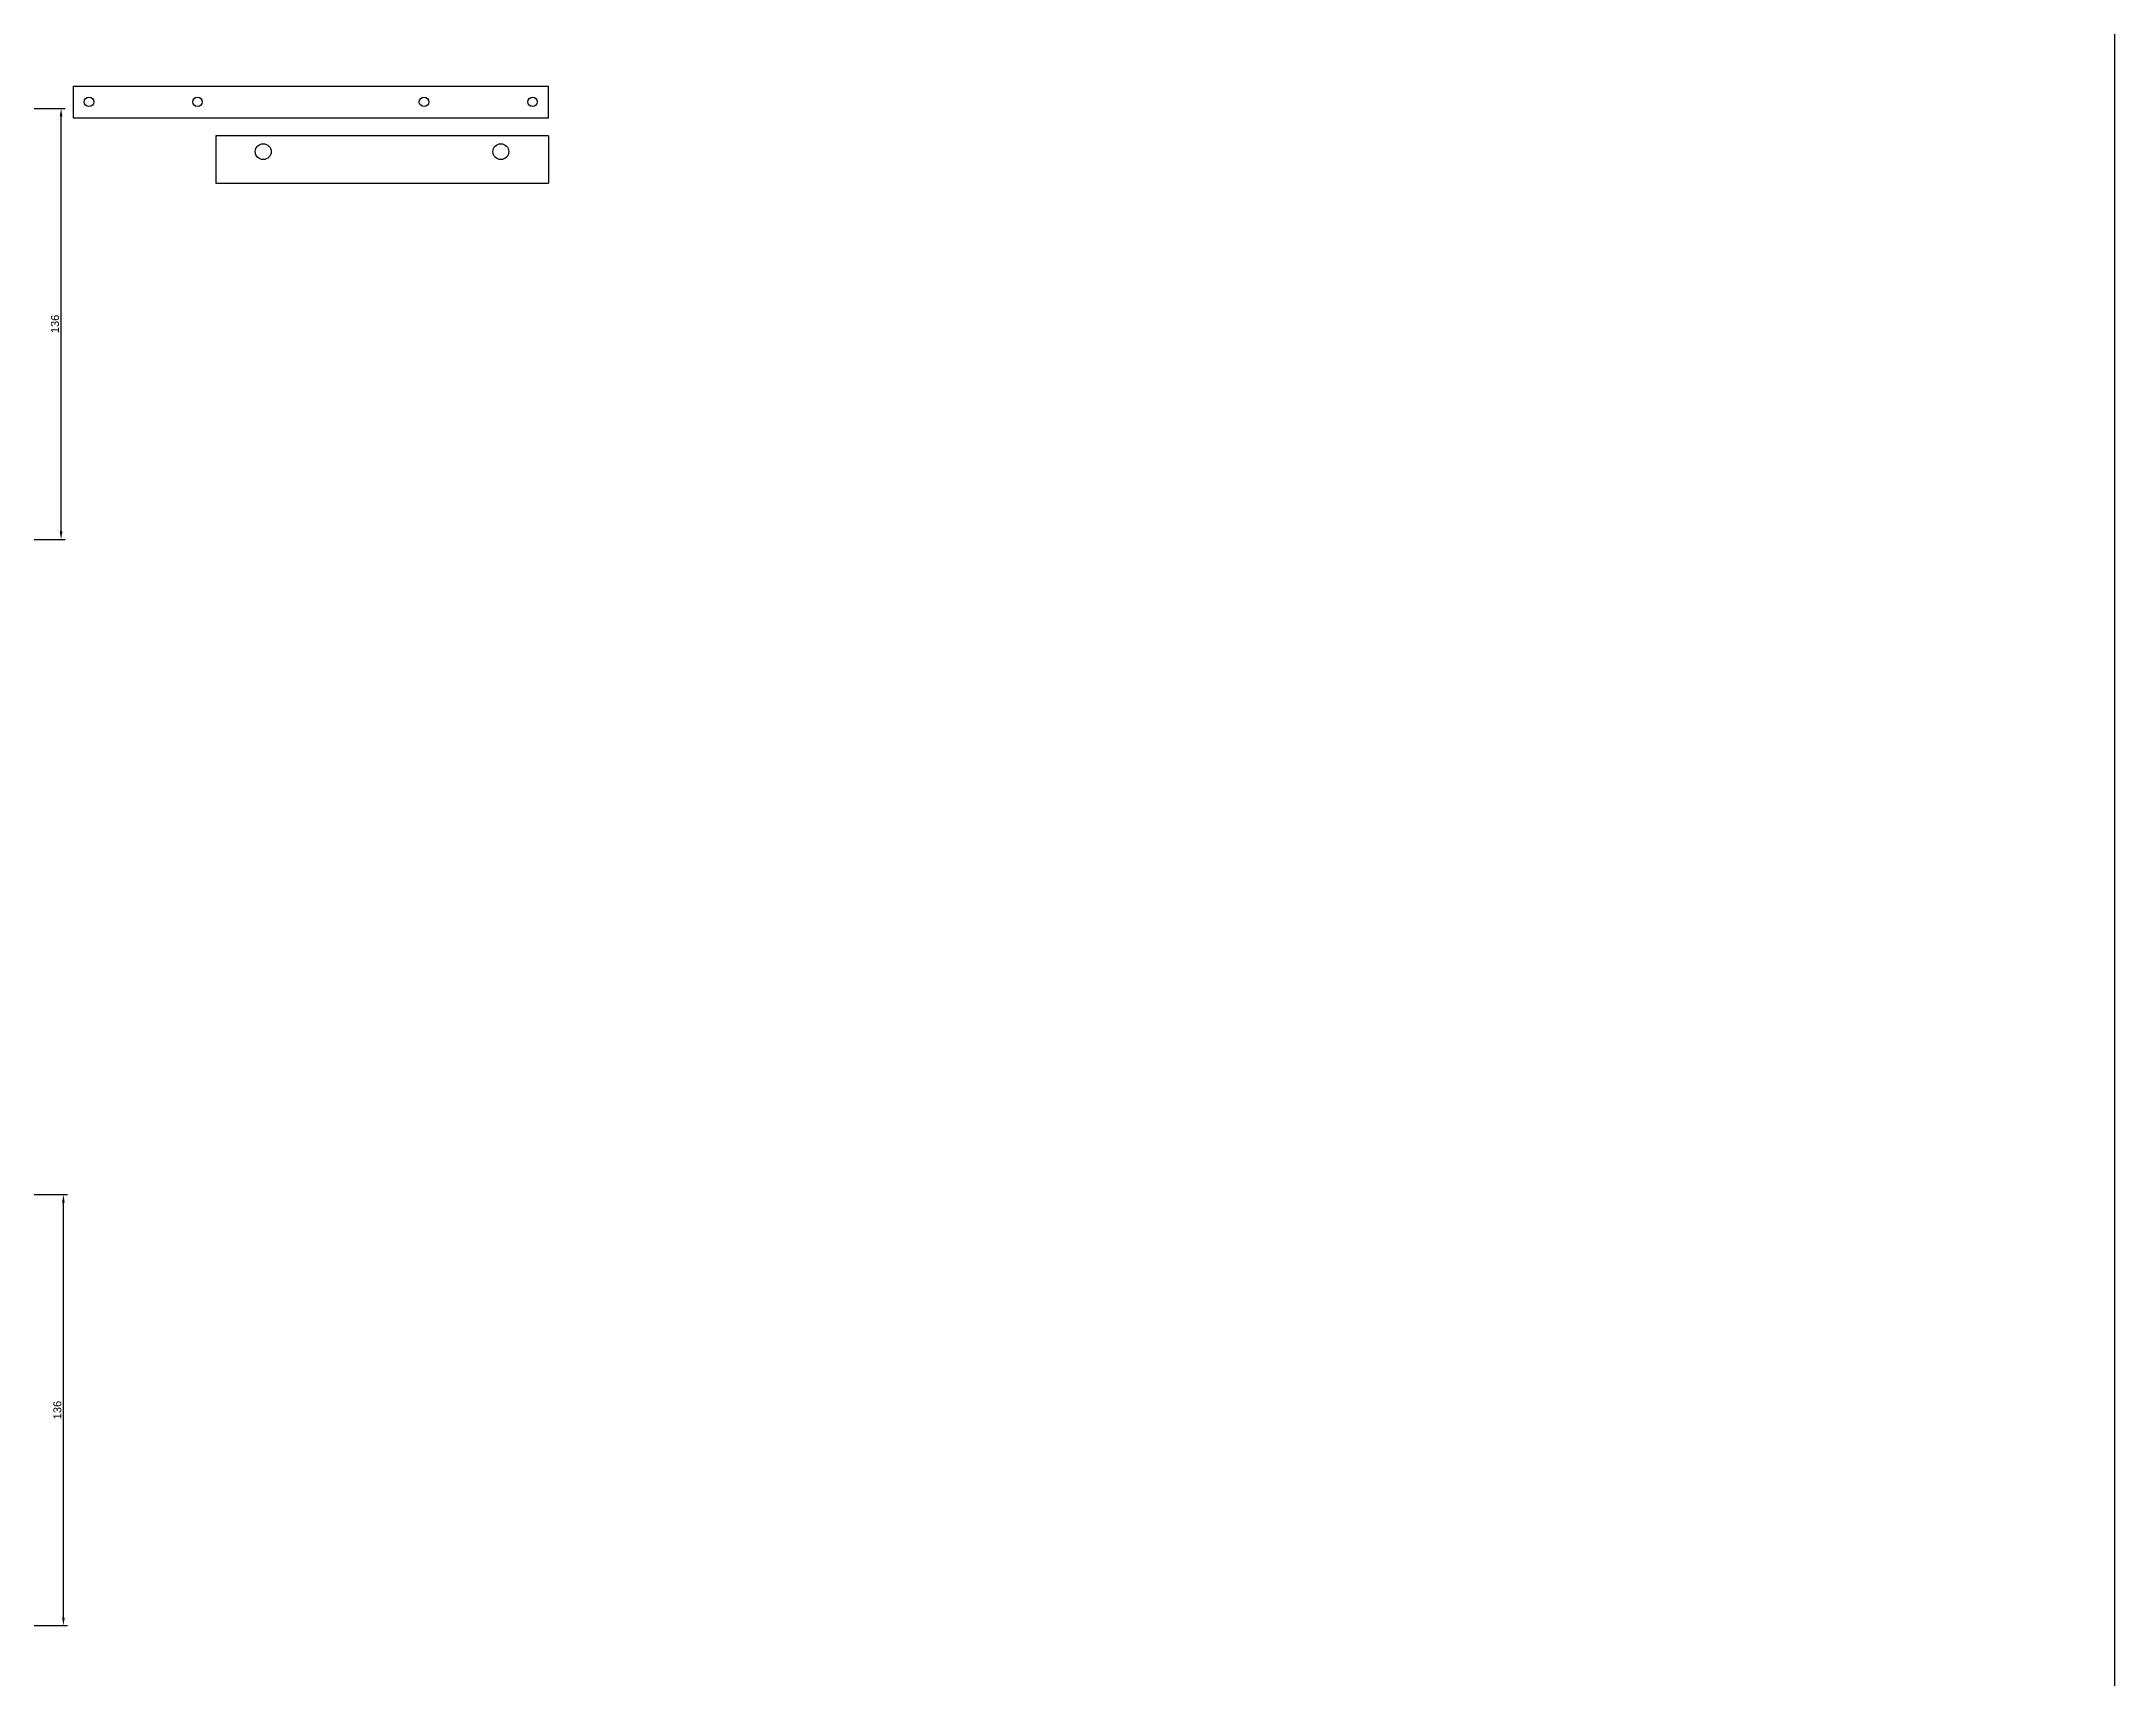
# Model space of a CAD drawing. Header units: millimetres. Extents: x 2208 to 3468, y 425 to 2580.
# Drawn here: x 2814 to 3468, y 1510 to 2027 of the extents above; entities that cross this region are included whole.
import ezdxf

# ---------------------------------------------------------------- set-up
doc = ezdxf.new("R2010")
doc.units = ezdxf.units.MM
doc.styles.get("Standard").update_dxf_attribs({"font": 'arial.ttf'})
doc.dimstyles.new('ISO-25', dxfattribs={"dimtxt": 2.5, "dimasz": 2.5, "dimexe": 1.25, "dimexo": 0.625, "dimtad": 1, "dimtxsty": 'Standard', "dimcen": 2.5, "dimadec": 0, "dimazin": 0, "dimtfac": 1, "dimtmove": 0, "dimatfit": 3, "dimfxl": 1, "dimarcsym": 0})

# ---------------------------------------------------------------- blocks, each defined once
blk = doc.blocks.new('*D76')
at = {"color": 0, "lineweight": -2, "transparency": 16777216}
for p, q in [((2807.62, 2005.74), (2821.43, 2005.74)), ((2820.18, 1872.24), (2820.18, 2003.24)), ((2807.62, 1869.74), (2821.43, 1869.74))]:
    blk.add_line(p, q, dxfattribs=at)
at = {"color": 0, "transparency": 16777216}
for points in [[(2819.76, 2003.24), (2820.6, 2003.24), (2820.18, 2005.74)], [(2819.76, 1872.24), (2820.6, 1872.24), (2820.18, 1869.74)]]:
    blk.add_solid(points, dxfattribs=at)
at = {"layer": 'Defpoints', "color": 0, "transparency": 16777216}
for p in [(2806.99, 2005.74), (2820.18, 2005.74), (2806.99, 1869.74)]:
    blk.add_point(p, dxfattribs=at)
at = {"color": 0, "transparency": 16777216, "insert": (2818.28, 1937.74), "char_height": 2.5, "attachment_point": 5, "rotation": 90}
blk.add_mtext('136', dxfattribs=at)
blk = doc.blocks.new('*D53')
at = {"color": 0, "lineweight": -2, "transparency": 16777216}
for p, q in [((2807.62, 1662.92), (2822.16, 1662.92)), ((2820.91, 1529.42), (2820.91, 1660.42)), ((2807.62, 1526.92), (2822.16, 1526.92))]:
    blk.add_line(p, q, dxfattribs=at)
at = {"color": 0, "transparency": 16777216}
for points in [[(2820.5, 1660.42), (2821.33, 1660.42), (2820.91, 1662.92)], [(2820.5, 1529.42), (2821.33, 1529.42), (2820.91, 1526.92)]]:
    blk.add_solid(points, dxfattribs=at)
at = {"layer": 'Defpoints', "color": 0, "transparency": 16777216}
for p in [(2806.99, 1662.92), (2820.91, 1662.92), (2806.99, 1526.92)]:
    blk.add_point(p, dxfattribs=at)
at = {"color": 0, "transparency": 16777216, "insert": (2819.01, 1594.92), "char_height": 2.5, "attachment_point": 5, "rotation": 90}
blk.add_mtext('136', dxfattribs=at)

msp = doc.modelspace()

# ---------------------------------------------------------------- linework, layer by layer
for p, q in [((2823.988, 2012.829), (2973.988, 2012.829)), ((2823.988, 2012.829), (2823.988, 2002.829)), ((2973.988, 2002.829), (2973.988, 2012.829)), ((2823.988, 2002.829), (2973.988, 2002.829)), ((2973.988, 1997.118), (2868.988, 1997.118)), ((2868.988, 1997.118), (2868.988, 1982.118)), ((2973.988, 1997.118), (2973.988, 1982.118)), ((2868.988, 1982.118), (2973.988, 1982.118))]:
    msp.add_line(p, q)
msp.add_lwpolyline([(2207.972, 2580.405), (3468.29, 2580.405), (3468.29, 424.76), (2207.972, 424.76)], close=True)
for centre, radius in [((2828.988, 2007.829), 1.5), ((2863.238, 2007.829), 1.5), ((2934.738, 2007.829), 1.5), ((2968.988, 2007.829), 1.5), ((2883.988, 1992.118), 2.5), ((2958.988, 1992.118), 2.5)]:
    msp.add_circle(centre, radius)

# ---------------------------------------------------------------- dimensions: what is measured, and where the dimension line sits
for base, p1, p2, picture, middle in [((2820.18, 2005.735), (2806.99, 1869.735), (2806.99, 2005.735), '*D76', (2818.278, 1937.735)), ((2820.912, 1662.916), (2806.99, 1526.916), (2806.99, 1662.916), '*D53', (2819.01, 1594.916))]:
    dim = msp.add_linear_dim(base=base, p1=p1, p2=p2, angle=90, dimstyle='ISO-25')
    dim.commit()
    dim.dimension.update_dxf_attribs({"geometry": picture, "text_midpoint": middle})

doc.saveas('drawing.dxf')
